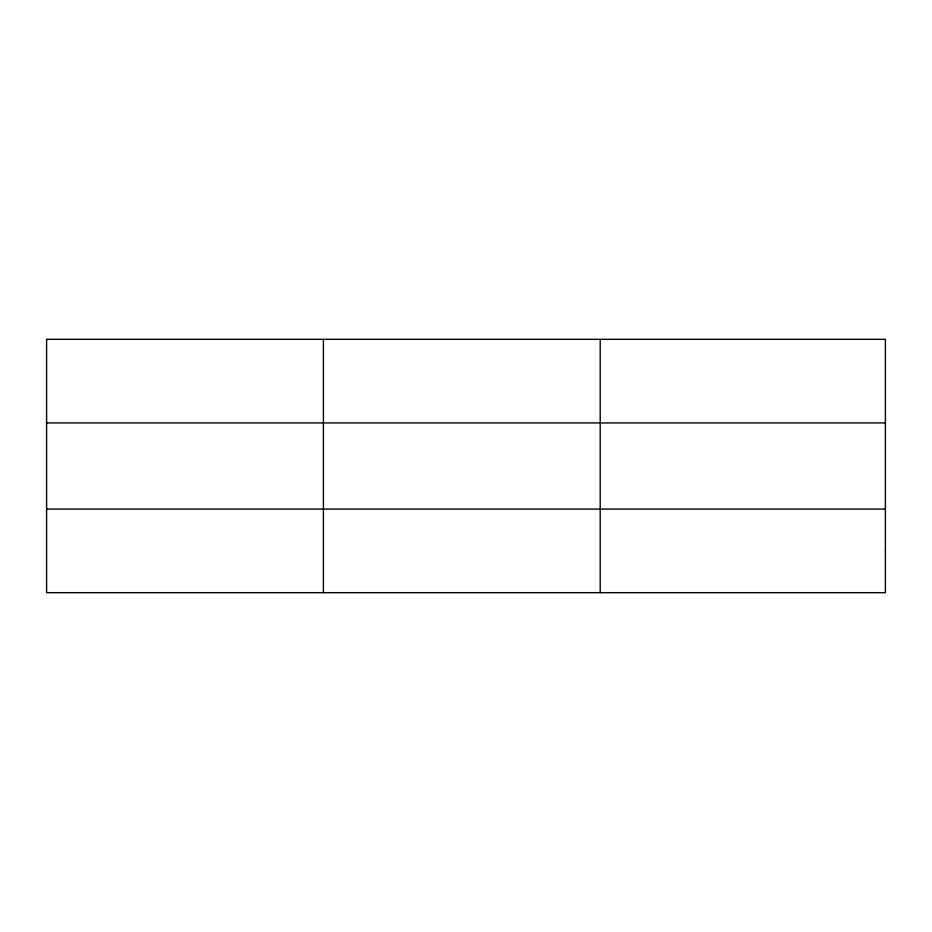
<?xml version="1.0" encoding="UTF-8"?>
<svg xmlns="http://www.w3.org/2000/svg" width="932" height="932" viewBox="0 0 932 932"><rect width="100%" height="100%" fill="white"/><g stroke="black" fill="none" stroke-linecap="round" stroke-linejoin="round"><path stroke-width="1.4" d="M323.404 592.67L323.404 339.33M600.208 592.67L600.208 339.33M46.6 422.93L885.4 422.93M46.6 509.07L885.4 509.07M885.4 550.87L885.4 592.67L46.6 592.67L46.6 339.33L885.4 339.33L885.4 550.87"/></g></svg>
